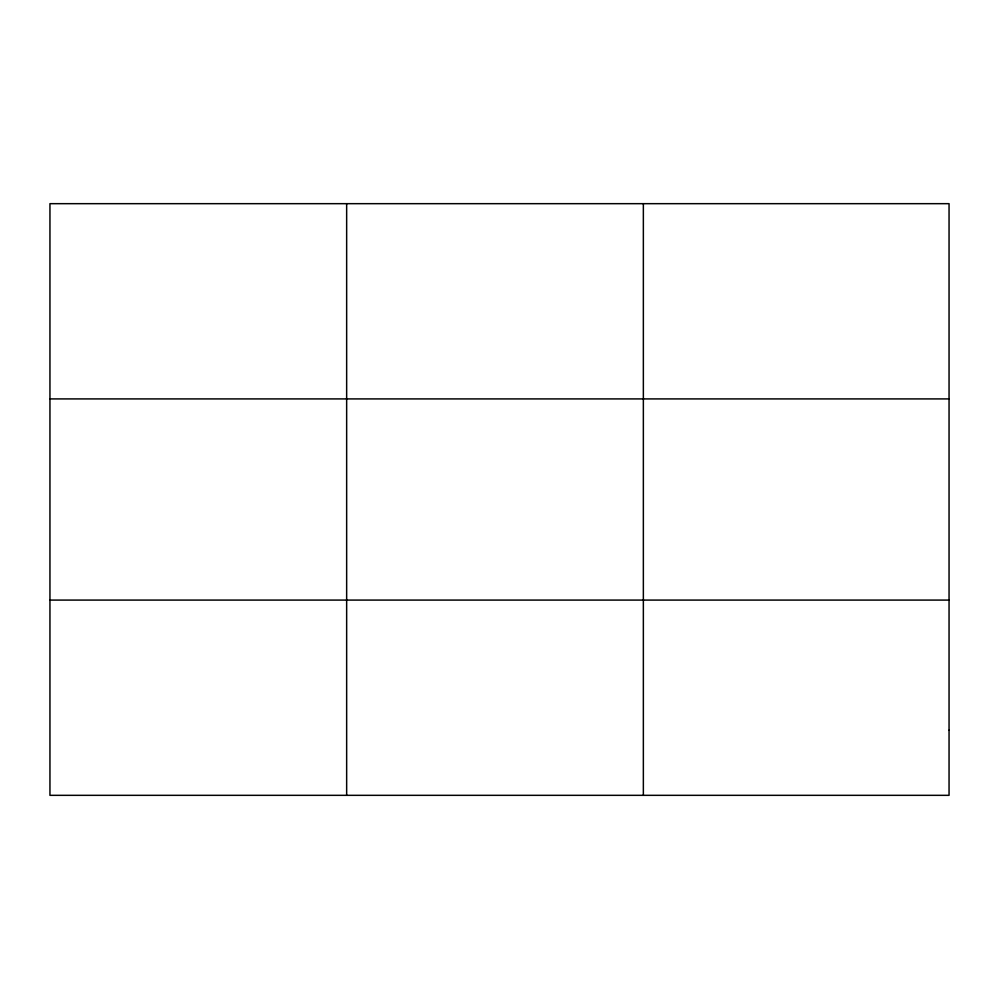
<?xml version="1.0" encoding="UTF-8"?>
<svg xmlns="http://www.w3.org/2000/svg" width="999" height="999" viewBox="0 0 999 999"><rect width="100%" height="100%" fill="white"/><g stroke="black" fill="none" stroke-linecap="round" stroke-linejoin="round"><path stroke-width="1.5" d="M346.653 203.671L346.653 795.329M643.356 203.671L643.356 795.329M49.95 398.913L949.05 398.913M49.95 600.087L949.05 600.087M949.05 730.244L949.05 795.329L49.95 795.329L49.95 203.671L949.05 203.671L949.05 730.244"/></g></svg>
